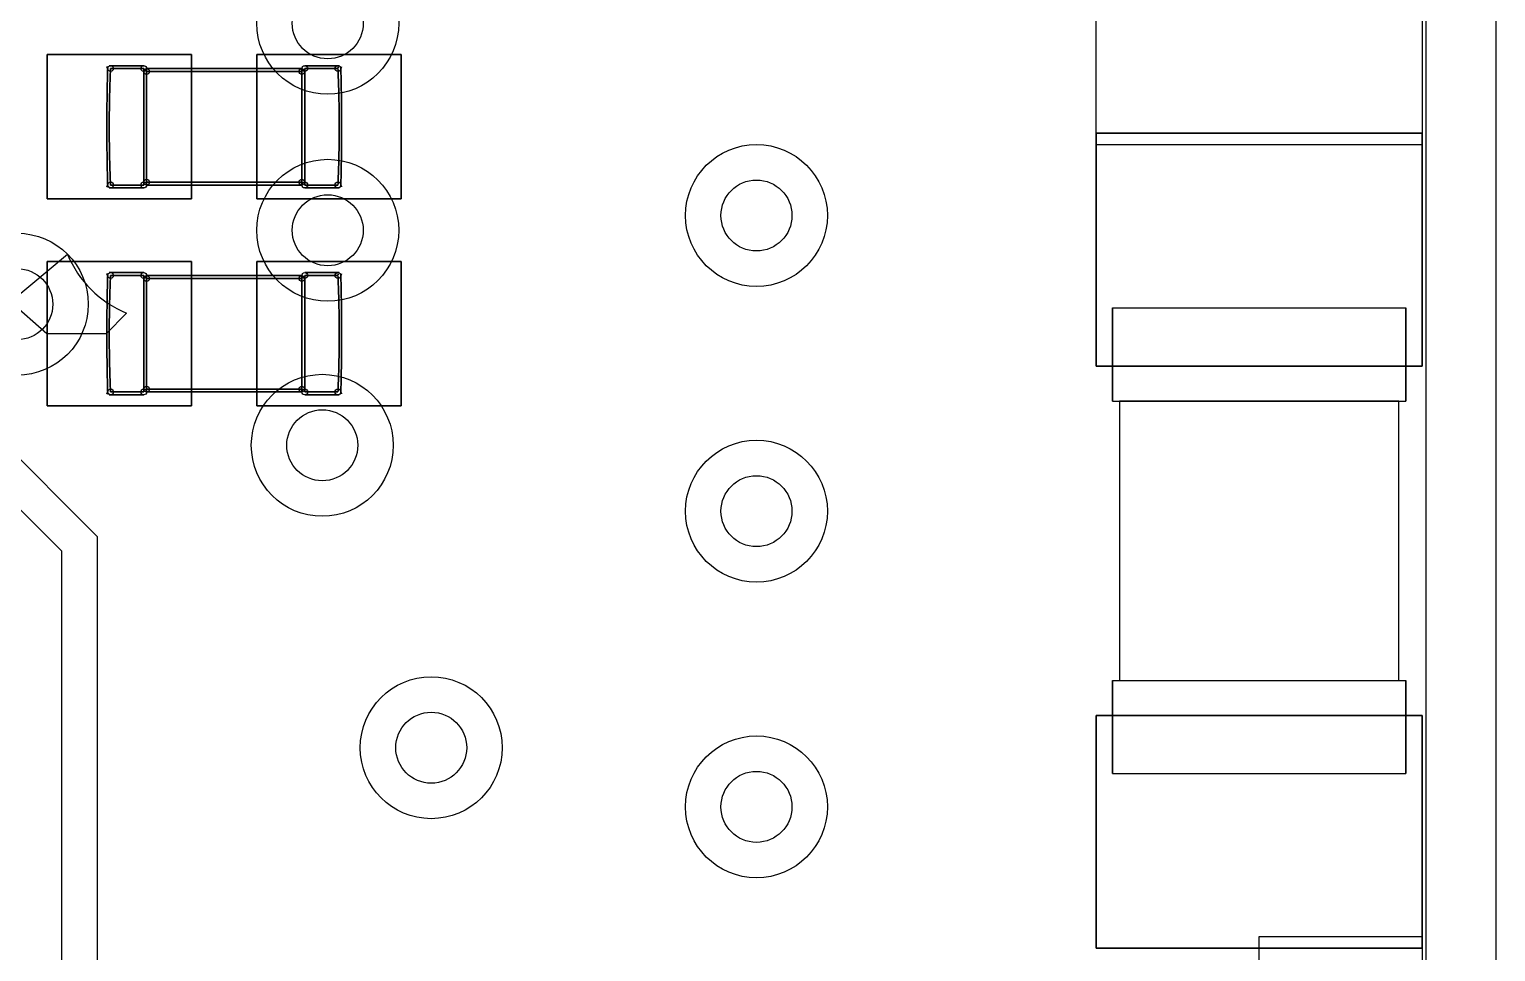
# Model space of a CAD drawing. Extents: x -14 to 27.9, y 0 to 17.8.
# Drawn here: x 21.64 to 27.94, y 7.12 to 11.09 of the extents above; entities that cross this region are included whole.
import ezdxf

# ---------------------------------------------------------------- set-up
doc = ezdxf.new("R2010")
doc.units = 0
doc.header["$MEASUREMENT"] = 0
doc.layers.add('Feature', color=7, linetype='CONTINUOUS')

msp = doc.modelspace()

# ---------------------------------------------------------------- linework, layer by layer
at = {"layer": 'Feature'}
for p, q in [((27.94, 17.78), (27.94, 0)), ((27.94, 17.78, -1.96192), (27.94, 0, -1.96192)), ((27.94, 17.78), (27.94, 0)), ((27.94, 17.78, -1.96192), (27.94, 0, -1.96192)), ((27.64, 17.48, 0.000305), (27.64, 0.3, 0.000305)), ((27.64, 17.48, -1.96222), (27.64, 0.3, -1.96222)), ((16.6685, 14.1732, -1.96222), (21.9334, 8.9083, -1.96222)), ((21.781, 8.8451, -1.96222), (16.6053, 14.0208, -1.96222)), ((26.224, 10.59, 0.000305), (26.224, 11.99, 0.000305)), ((27.624, 11.99, 0.000305), (27.624, 10.59, 0.000305)), ((21.719, 10.978, 0.000305), (22.339, 10.978, 0.000305)), ((21.719, 10.358, 0.000305), (21.719, 10.978, 0.000305)), ((21.719, 10.358, 0.000305), (21.719, 10.978, 0.000305)), ((21.719, 10.978, 0.001305), (21.719, 10.358, 0.001305)), ((21.719, 10.978, 0.000305), (21.719, 10.978, 0.001305)), ((21.719, 10.978, 0.000305), (22.339, 10.978, 0.000305)), ((21.719, 10.978, 0.000305), (21.719, 10.978, 0.001305)), ((22.339, 10.978, 0.001305), (21.719, 10.978, 0.001305)), ((22.339, 10.978, 0.001305), (21.719, 10.978, 0.001305)), ((21.719, 10.978, 0.001305), (21.719, 10.358, 0.001305)), ((21.719, 10.978, 0.000305), (22.339, 10.978, 0.000305)), ((21.719, 10.358, 0.000305), (21.719, 10.978, 0.000305)), ((22.339, 10.978, 0.000305), (22.339, 10.358, 0.000305)), ((22.339, 10.978, 0.000305), (22.339, 10.358, 0.000305)), ((22.339, 10.978, 0.000305), (22.339, 10.978, 0.001305)), ((22.339, 10.358, 0.001305), (22.339, 10.978, 0.001305)), ((22.339, 10.978, 0.000305), (22.339, 10.978, 0.001305)), ((22.339, 10.358, 0.001305), (22.339, 10.978, 0.001305)), ((22.339, 10.978, 0.000305), (22.339, 10.358, 0.000305)), ((22.619, 10.978, 0.000305), (23.239, 10.978, 0.000305)), ((22.619, 10.358, 0.000305), (22.619, 10.978, 0.000305)), ((22.619, 10.358, 0.000305), (22.619, 10.978, 0.000305)), ((22.619, 10.978, 0.001305), (22.619, 10.358, 0.001305)), ((22.619, 10.978, 0.000305), (22.619, 10.978, 0.001305)), ((22.619, 10.978, 0.000305), (23.239, 10.978, 0.000305)), ((22.619, 10.978, 0.000305), (22.619, 10.978, 0.001305)), ((23.239, 10.978, 0.001305), (22.619, 10.978, 0.001305)), ((23.239, 10.978, 0.001305), (22.619, 10.978, 0.001305)), ((22.619, 10.978, 0.001305), (22.619, 10.358, 0.001305)), ((22.619, 10.978, 0.000305), (23.239, 10.978, 0.000305)), ((22.619, 10.358, 0.000305), (22.619, 10.978, 0.000305)), ((23.239, 10.978, 0.000305), (23.239, 10.358, 0.000305)), ((23.239, 10.978, 0.000305), (23.239, 10.358, 0.000305)), ((23.239, 10.978, 0.000305), (23.239, 10.978, 0.001305)), ((23.239, 10.358, 0.001305), (23.239, 10.978, 0.001305)), ((23.239, 10.978, 0.000305), (23.239, 10.978, 0.001305)), ((23.239, 10.358, 0.001305), (23.239, 10.978, 0.001305)), ((23.239, 10.978, 0.000305), (23.239, 10.358, 0.000305)), ((22.1332, 10.9305, 0.5), (21.9907, 10.9305, 0.5)), ((21.9907, 10.9305), (22.1332, 10.9305)), ((22.1332, 10.9305, 0.5), (21.9907, 10.9305, 0.5)), ((21.9907, 10.9305), (22.1332, 10.9305)), ((22.1332, 10.918, -0.0125), (21.9907, 10.918, -0.0125)), ((21.9907, 10.918, 0.5125), (22.1332, 10.918, 0.5125)), ((21.9907, 10.918, 0.5125), (22.1332, 10.918, 0.5125)), ((22.1332, 10.918, -0.0125), (21.9907, 10.918, -0.0125)), ((22.1332, 10.9305), (22.1332, 10.9305, 0.5)), ((22.1332, 10.9305), (22.1332, 10.9305, 0.5)), ((22.1332, 10.418, -0.0125), (22.1332, 10.918, -0.0125)), ((22.1332, 10.918, 0.5125), (22.1332, 10.418, 0.5125)), ((22.1332, 10.918, 0.5125), (22.1332, 10.418, 0.5125)), ((22.1332, 10.418, -0.0125), (22.1332, 10.918, -0.0125)), ((22.8123, 10.918, 0.0125), (22.1457, 10.918, 0.0125)), ((22.1457, 10.918, 0.4875), (22.1457, 10.918, 0.0125)), ((22.1457, 10.918, 0.4875), (22.8123, 10.918, 0.4875)), ((22.1457, 10.918, 0.4875), (22.1457, 10.918, 0.0125)), ((22.8123, 10.918, 0.0125), (22.1457, 10.918, 0.0125)), ((22.1457, 10.918, 0.4875), (22.8123, 10.918, 0.4875)), ((22.1457, 10.918, 0.5), (22.1457, 10.918)), ((22.1457, 10.418, 0.5), (22.1457, 10.918, 0.5)), ((22.1457, 10.918), (22.1457, 10.418)), ((22.1457, 10.418, 0.5), (22.1457, 10.918, 0.5)), ((22.1457, 10.918, 0.5), (22.1457, 10.918)), ((22.1457, 10.918), (22.1457, 10.418)), ((22.1457, 10.9055), (22.1457, 10.4305)), ((22.1457, 10.9055, 0.5), (22.1457, 10.4305, 0.5)), ((22.8123, 10.9055, 0.5), (22.1457, 10.9055, 0.5)), ((22.1457, 10.9055, 0.5), (22.1457, 10.4305, 0.5)), ((22.1457, 10.9055), (22.1457, 10.4305)), ((22.1457, 10.9055), (22.8123, 10.9055)), ((22.1457, 10.9055), (22.8123, 10.9055)), ((22.8123, 10.9055, 0.5), (22.1457, 10.9055, 0.5)), ((22.8123, 10.918, 0.4875), (22.8123, 10.918, 0.0125)), ((22.8123, 10.918, 0.4875), (22.8123, 10.918, 0.0125)), ((22.8123, 10.918, 0.5), (22.8123, 10.918)), ((22.8123, 10.918), (22.8123, 10.418)), ((22.8123, 10.418, 0.5), (22.8123, 10.918, 0.5)), ((22.8123, 10.418, 0.5), (22.8123, 10.918, 0.5)), ((22.8123, 10.918, 0.5), (22.8123, 10.918)), ((22.8123, 10.918), (22.8123, 10.418)), ((22.8123, 10.4305), (22.8123, 10.9055)), ((22.8123, 10.4305, 0.5), (22.8123, 10.9055, 0.5)), ((22.8123, 10.4305, 0.5), (22.8123, 10.9055, 0.5)), ((22.8123, 10.4305), (22.8123, 10.9055)), ((22.9673, 10.9305), (22.8248, 10.9305)), ((22.8248, 10.9305), (22.8248, 10.9305, 0.5)), ((22.8248, 10.9305, 0.5), (22.9673, 10.9305, 0.5)), ((22.8248, 10.9305, 0.5), (22.9673, 10.9305, 0.5)), ((22.8248, 10.9305), (22.8248, 10.9305, 0.5)), ((22.9673, 10.9305), (22.8248, 10.9305)), ((22.8248, 10.418, -0.0125), (22.8248, 10.918, -0.0125)), ((22.8248, 10.918, -0.0125), (22.9673, 10.918, -0.0125)), ((22.9673, 10.918, 0.5125), (22.8248, 10.918, 0.5125)), ((22.8248, 10.918, 0.5125), (22.8248, 10.418, 0.5125)), ((22.8248, 10.918, 0.5125), (22.8248, 10.418, 0.5125)), ((22.9673, 10.918, 0.5125), (22.8248, 10.918, 0.5125)), ((22.8248, 10.418, -0.0125), (22.8248, 10.918, -0.0125)), ((22.8248, 10.918, -0.0125), (22.9673, 10.918, -0.0125)), ((26.224, 9.64, 0.000305), (26.224, 10.64, 0.000305)), ((26.224, 10.64, 0.000305), (27.624, 10.64, 0.000305)), ((26.224, 10.64, 0.000305), (27.624, 10.64, 0.000305)), ((26.224, 10.64, 0.000305), (26.224, 10.64, 0.001305)), ((27.624, 10.64, 0.001305), (26.224, 10.64, 0.001305)), ((26.224, 9.64, 0.000305), (26.224, 10.64, 0.000305)), ((26.224, 10.64, 0.001305), (26.224, 9.64, 0.001305)), ((26.224, 10.64, 0.000305), (26.224, 10.64, 0.001305)), ((26.224, 10.64, 0.001305), (26.224, 9.64, 0.001305)), ((27.624, 10.64, 0.001305), (26.224, 10.64, 0.001305)), ((26.224, 9.64, 0.000305), (26.224, 10.64, 0.000305)), ((26.224, 10.64, 0.000305), (27.624, 10.64, 0.000305)), ((27.624, 10.59, 0.000305), (26.224, 10.59, 0.000305)), ((27.624, 10.64, 0.000305), (27.624, 9.64, 0.000305)), ((27.624, 10.64, 0.000305), (27.624, 10.64, 0.001305)), ((27.624, 10.64, 0.000305), (27.624, 9.64, 0.000305)), ((27.624, 10.64, 0.000305), (27.624, 10.64, 0.001305)), ((27.624, 9.64, 0.001305), (27.624, 10.64, 0.001305)), ((27.624, 9.64, 0.001305), (27.624, 10.64, 0.001305)), ((27.624, 10.64, 0.000305), (27.624, 9.64, 0.000305)), ((21.9907, 10.418, -0.0125), (22.1332, 10.418, -0.0125)), ((22.1332, 10.418, 0.5125), (21.9907, 10.418, 0.5125)), ((22.1332, 10.418, 0.5125), (21.9907, 10.418, 0.5125)), ((21.9907, 10.418, -0.0125), (22.1332, 10.418, -0.0125)), ((22.1332, 10.4055), (21.9907, 10.4055)), ((21.9907, 10.4055, 0.5), (22.1332, 10.4055, 0.5)), ((21.9907, 10.4055, 0.5), (22.1332, 10.4055, 0.5)), ((22.1332, 10.4055), (21.9907, 10.4055)), ((22.1332, 10.4055, 0.5), (22.1332, 10.4055)), ((22.1332, 10.4055, 0.5), (22.1332, 10.4055)), ((22.1457, 10.4305, 0.5), (22.8123, 10.4305, 0.5)), ((22.8123, 10.4305), (22.1457, 10.4305)), ((22.8123, 10.4305), (22.1457, 10.4305)), ((22.1457, 10.4305, 0.5), (22.8123, 10.4305, 0.5)), ((22.1457, 10.418, 0.4875), (22.1457, 10.418, 0.0125)), ((22.1457, 10.418, 0.4875), (22.1457, 10.418, 0.0125)), ((22.1457, 10.418, 0.0125), (22.8123, 10.418, 0.0125)), ((22.8123, 10.418, 0.4875), (22.1457, 10.418, 0.4875)), ((22.1457, 10.418, 0.0125), (22.8123, 10.418, 0.0125)), ((22.8123, 10.418, 0.4875), (22.1457, 10.418, 0.4875)), ((22.1457, 10.418), (22.1457, 10.418, 0.5)), ((22.1457, 10.418), (22.1457, 10.418, 0.5)), ((22.8123, 10.418, 0.4875), (22.8123, 10.418, 0.0125)), ((22.8123, 10.418, 0.4875), (22.8123, 10.418, 0.0125)), ((22.8123, 10.418), (22.8123, 10.418, 0.5)), ((22.8123, 10.418), (22.8123, 10.418, 0.5)), ((22.9673, 10.418, -0.0125), (22.8248, 10.418, -0.0125)), ((22.8248, 10.418, 0.5125), (22.9673, 10.418, 0.5125)), ((22.8248, 10.418, 0.5125), (22.9673, 10.418, 0.5125)), ((22.9673, 10.418, -0.0125), (22.8248, 10.418, -0.0125)), ((22.9673, 10.4055, 0.5), (22.8248, 10.4055, 0.5)), ((22.8248, 10.4055, 0.5), (22.8248, 10.4055)), ((22.8248, 10.4055), (22.9673, 10.4055)), ((22.8248, 10.4055, 0.5), (22.8248, 10.4055)), ((22.9673, 10.4055, 0.5), (22.8248, 10.4055, 0.5)), ((22.8248, 10.4055), (22.9673, 10.4055)), ((22.339, 10.358, 0.000305), (21.719, 10.358, 0.000305)), ((22.339, 10.358, 0.000305), (21.719, 10.358, 0.000305)), ((21.719, 10.358, 0.001305), (22.339, 10.358, 0.001305)), ((21.719, 10.358, 0.000305), (21.719, 10.358, 0.001305)), ((21.719, 10.358, 0.000305), (21.719, 10.358, 0.001305)), ((21.719, 10.358, 0.001305), (22.339, 10.358, 0.001305)), ((22.339, 10.358, 0.000305), (21.719, 10.358, 0.000305)), ((22.339, 10.358, 0.000305), (22.339, 10.358, 0.001305)), ((22.339, 10.358, 0.000305), (22.339, 10.358, 0.001305)), ((23.239, 10.358, 0.000305), (22.619, 10.358, 0.000305)), ((23.239, 10.358, 0.000305), (22.619, 10.358, 0.000305)), ((22.619, 10.358, 0.001305), (23.239, 10.358, 0.001305)), ((22.619, 10.358, 0.000305), (22.619, 10.358, 0.001305)), ((22.619, 10.358, 0.000305), (22.619, 10.358, 0.001305)), ((22.619, 10.358, 0.001305), (23.239, 10.358, 0.001305)), ((23.239, 10.358, 0.000305), (22.619, 10.358, 0.000305)), ((23.239, 10.358, 0.000305), (23.239, 10.358, 0.001305)), ((23.239, 10.358, 0.000305), (23.239, 10.358, 0.001305)), ((24.9174, 10.287, -1.96192), (24.9174, 10.287)), ((24.9174, 10.287, -1.96192), (24.9174, 10.287)), ((23.0759, 10.2235, -1.96192), (23.0759, 10.2235)), ((23.0759, 10.2235, -1.96192), (23.0759, 10.2235)), ((21.5604, 9.9159, 0.000305), (21.8055, 10.1214, 0.000305)), ((21.719, 10.089, 0.000305), (22.339, 10.089, 0.000305)), ((21.719, 9.469, 0.000305), (21.719, 10.089, 0.000305)), ((21.719, 9.469, 0.000305), (21.719, 10.089, 0.000305)), ((21.719, 10.089, 0.001305), (21.719, 9.469, 0.001305)), ((21.719, 10.089, 0.000305), (21.719, 10.089, 0.001305)), ((21.719, 10.089, 0.000305), (22.339, 10.089, 0.000305)), ((21.719, 10.089, 0.000305), (21.719, 10.089, 0.001305)), ((22.339, 10.089, 0.001305), (21.719, 10.089, 0.001305)), ((22.339, 10.089, 0.001305), (21.719, 10.089, 0.001305)), ((21.719, 10.089, 0.001305), (21.719, 9.469, 0.001305)), ((21.719, 10.089, 0.000305), (22.339, 10.089, 0.000305)), ((21.719, 9.469, 0.000305), (21.719, 10.089, 0.000305)), ((22.339, 10.089, 0.000305), (22.339, 9.469, 0.000305)), ((22.339, 10.089, 0.000305), (22.339, 9.469, 0.000305)), ((22.339, 10.089, 0.000305), (22.339, 10.089, 0.001305)), ((22.339, 9.469, 0.001305), (22.339, 10.089, 0.001305)), ((22.339, 10.089, 0.000305), (22.339, 10.089, 0.001305)), ((22.339, 9.469, 0.001305), (22.339, 10.089, 0.001305)), ((22.339, 10.089, 0.000305), (22.339, 9.469, 0.000305)), ((22.619, 10.089, 0.000305), (23.239, 10.089, 0.000305)), ((22.619, 9.469, 0.000305), (22.619, 10.089, 0.000305)), ((22.619, 9.469, 0.000305), (22.619, 10.089, 0.000305)), ((22.619, 10.089, 0.001305), (22.619, 9.469, 0.001305)), ((22.619, 10.089, 0.000305), (22.619, 10.089, 0.001305)), ((22.619, 10.089, 0.000305), (23.239, 10.089, 0.000305)), ((22.619, 10.089, 0.000305), (22.619, 10.089, 0.001305)), ((23.239, 10.089, 0.001305), (22.619, 10.089, 0.001305)), ((23.239, 10.089, 0.001305), (22.619, 10.089, 0.001305)), ((22.619, 10.089, 0.001305), (22.619, 9.469, 0.001305)), ((22.619, 10.089, 0.000305), (23.239, 10.089, 0.000305)), ((22.619, 9.469, 0.000305), (22.619, 10.089, 0.000305)), ((23.239, 10.089, 0.000305), (23.239, 9.469, 0.000305)), ((23.239, 10.089, 0.000305), (23.239, 9.469, 0.000305)), ((23.239, 10.089, 0.000305), (23.239, 10.089, 0.001305)), ((23.239, 9.469, 0.001305), (23.239, 10.089, 0.001305)), ((23.239, 10.089, 0.000305), (23.239, 10.089, 0.001305)), ((23.239, 9.469, 0.001305), (23.239, 10.089, 0.001305)), ((23.239, 10.089, 0.000305), (23.239, 9.469, 0.000305)), ((22.1332, 10.0415, 0.5), (21.9907, 10.0415, 0.5)), ((21.9907, 10.0415), (22.1332, 10.0415)), ((22.1332, 10.0415, 0.5), (21.9907, 10.0415, 0.5)), ((21.9907, 10.0415), (22.1332, 10.0415)), ((22.1332, 10.029, -0.0125), (21.9907, 10.029, -0.0125)), ((21.9907, 10.029, 0.5125), (22.1332, 10.029, 0.5125)), ((21.9907, 10.029, 0.5125), (22.1332, 10.029, 0.5125)), ((22.1332, 10.029, -0.0125), (21.9907, 10.029, -0.0125)), ((22.1332, 10.0415), (22.1332, 10.0415, 0.5)), ((22.1332, 10.0415), (22.1332, 10.0415, 0.5)), ((22.1332, 9.529, -0.0125), (22.1332, 10.029, -0.0125)), ((22.1332, 10.029, 0.5125), (22.1332, 9.529, 0.5125)), ((22.1332, 10.029, 0.5125), (22.1332, 9.529, 0.5125)), ((22.1332, 9.529, -0.0125), (22.1332, 10.029, -0.0125)), ((22.8123, 10.029, 0.0125), (22.1457, 10.029, 0.0125)), ((22.1457, 10.029, 0.4875), (22.1457, 10.029, 0.0125)), ((22.1457, 10.029, 0.4875), (22.8123, 10.029, 0.4875)), ((22.1457, 10.029, 0.4875), (22.1457, 10.029, 0.0125)), ((22.8123, 10.029, 0.0125), (22.1457, 10.029, 0.0125)), ((22.1457, 10.029, 0.4875), (22.8123, 10.029, 0.4875)), ((22.1457, 10.029, 0.5), (22.1457, 10.029)), ((22.1457, 9.529, 0.5), (22.1457, 10.029, 0.5)), ((22.1457, 10.029), (22.1457, 9.529)), ((22.1457, 9.529, 0.5), (22.1457, 10.029, 0.5)), ((22.1457, 10.029, 0.5), (22.1457, 10.029)), ((22.1457, 10.029), (22.1457, 9.529)), ((22.1457, 10.0165), (22.1457, 9.5415)), ((22.1457, 10.0165, 0.5), (22.1457, 9.5415, 0.5)), ((22.8123, 10.0165, 0.5), (22.1457, 10.0165, 0.5)), ((22.1457, 10.0165, 0.5), (22.1457, 9.5415, 0.5)), ((22.1457, 10.0165), (22.1457, 9.5415)), ((22.1457, 10.0165), (22.8123, 10.0165)), ((22.1457, 10.0165), (22.8123, 10.0165)), ((22.8123, 10.0165, 0.5), (22.1457, 10.0165, 0.5)), ((22.8123, 10.029, 0.4875), (22.8123, 10.029, 0.0125)), ((22.8123, 10.029, 0.4875), (22.8123, 10.029, 0.0125)), ((22.8123, 10.029, 0.5), (22.8123, 10.029)), ((22.8123, 10.029), (22.8123, 9.529)), ((22.8123, 9.529, 0.5), (22.8123, 10.029, 0.5)), ((22.8123, 9.529, 0.5), (22.8123, 10.029, 0.5)), ((22.8123, 10.029, 0.5), (22.8123, 10.029)), ((22.8123, 10.029), (22.8123, 9.529)), ((22.8123, 9.5415), (22.8123, 10.0165)), ((22.8123, 9.5415, 0.5), (22.8123, 10.0165, 0.5)), ((22.8123, 9.5415, 0.5), (22.8123, 10.0165, 0.5)), ((22.8123, 9.5415), (22.8123, 10.0165)), ((22.9673, 10.0415), (22.8248, 10.0415)), ((22.8248, 10.0415), (22.8248, 10.0415, 0.5)), ((22.8248, 10.0415, 0.5), (22.9673, 10.0415, 0.5)), ((22.8248, 10.0415, 0.5), (22.9673, 10.0415, 0.5)), ((22.8248, 10.0415), (22.8248, 10.0415, 0.5)), ((22.9673, 10.0415), (22.8248, 10.0415)), ((22.8248, 9.529, -0.0125), (22.8248, 10.029, -0.0125)), ((22.8248, 10.029, -0.0125), (22.9673, 10.029, -0.0125)), ((22.9673, 10.029, 0.5125), (22.8248, 10.029, 0.5125)), ((22.8248, 10.029, 0.5125), (22.8248, 9.529, 0.5125)), ((22.8248, 10.029, 0.5125), (22.8248, 9.529, 0.5125)), ((22.9673, 10.029, 0.5125), (22.8248, 10.029, 0.5125)), ((22.8248, 9.529, -0.0125), (22.8248, 10.029, -0.0125)), ((22.8248, 10.029, -0.0125), (22.9673, 10.029, -0.0125)), ((21.717, 9.779, 0.000305), (21.5604, 9.9159, 0.000305)), ((21.7424, 9.906, -1.96192), (21.7424, 9.906)), ((21.7424, 9.906, -1.96192), (21.7424, 9.906)), ((26.294, 9.49, -0.03), (26.294, 9.89, -0.03)), ((26.294, 9.89, -0.03), (27.554, 9.89, -0.03)), ((26.294, 9.89, 0.43), (27.554, 9.89, 0.43)), ((26.294, 9.89, 0.43), (26.294, 9.49, 0.43)), ((26.294, 9.89, 0.43), (26.294, 9.49, 0.43)), ((26.294, 9.89, -0.03), (26.294, 9.89, 0.43)), ((26.294, 9.49, -0.03), (26.294, 9.89, -0.03)), ((26.294, 9.89, -0.03), (27.554, 9.89, -0.03)), ((26.294, 9.89, -0.03), (26.294, 9.89, 0.43)), ((26.294, 9.89, 0.43), (27.554, 9.89, 0.43)), ((27.554, 9.49, -0.03), (27.554, 9.89, -0.03)), ((27.554, 9.89, 0.43), (27.554, 9.49, 0.43)), ((27.554, 9.49, -0.03), (27.554, 9.89, -0.03)), ((27.554, 9.89, -0.03), (27.554, 9.89, 0.43)), ((27.554, 9.89, 0.43), (27.554, 9.49, 0.43)), ((27.554, 9.89, -0.03), (27.554, 9.89, 0.43)), ((22.0597, 9.8674, 0.000305), (21.9713, 9.779, 0.000305)), ((21.9713, 9.779, 0.000305), (21.717, 9.779, 0.000305)), ((27.624, 9.64, 0.000305), (26.224, 9.64, 0.000305)), ((27.624, 9.64, 0.000305), (26.224, 9.64, 0.000305)), ((26.224, 9.64, 0.001305), (27.624, 9.64, 0.001305)), ((26.224, 9.64, 0.000305), (26.224, 9.64, 0.001305)), ((26.224, 9.64, 0.000305), (26.224, 9.64, 0.001305)), ((26.224, 9.64, 0.001305), (27.624, 9.64, 0.001305)), ((27.624, 9.64, 0.000305), (26.224, 9.64, 0.000305)), ((27.624, 9.64, 0.000305), (27.624, 9.64, 0.001305)), ((27.624, 9.64, 0.000305), (27.624, 9.64, 0.001305)), ((21.9907, 9.529, -0.0125), (22.1332, 9.529, -0.0125)), ((22.1332, 9.529, 0.5125), (21.9907, 9.529, 0.5125)), ((22.1332, 9.529, 0.5125), (21.9907, 9.529, 0.5125)), ((21.9907, 9.529, -0.0125), (22.1332, 9.529, -0.0125)), ((22.1332, 9.5165), (21.9907, 9.5165)), ((21.9907, 9.5165, 0.5), (22.1332, 9.5165, 0.5)), ((21.9907, 9.5165, 0.5), (22.1332, 9.5165, 0.5)), ((22.1332, 9.5165), (21.9907, 9.5165)), ((22.1332, 9.5165, 0.5), (22.1332, 9.5165)), ((22.1332, 9.5165, 0.5), (22.1332, 9.5165)), ((22.1457, 9.5415, 0.5), (22.8123, 9.5415, 0.5)), ((22.8123, 9.5415), (22.1457, 9.5415)), ((22.8123, 9.5415), (22.1457, 9.5415)), ((22.1457, 9.5415, 0.5), (22.8123, 9.5415, 0.5)), ((22.1457, 9.529, 0.4875), (22.1457, 9.529, 0.0125)), ((22.1457, 9.529, 0.4875), (22.1457, 9.529, 0.0125)), ((22.1457, 9.529, 0.0125), (22.8123, 9.529, 0.0125)), ((22.8123, 9.529, 0.4875), (22.1457, 9.529, 0.4875)), ((22.1457, 9.529, 0.0125), (22.8123, 9.529, 0.0125)), ((22.8123, 9.529, 0.4875), (22.1457, 9.529, 0.4875)), ((22.1457, 9.529), (22.1457, 9.529, 0.5)), ((22.1457, 9.529), (22.1457, 9.529, 0.5)), ((22.8123, 9.529, 0.4875), (22.8123, 9.529, 0.0125)), ((22.8123, 9.529, 0.4875), (22.8123, 9.529, 0.0125)), ((22.8123, 9.529), (22.8123, 9.529, 0.5)), ((22.8123, 9.529), (22.8123, 9.529, 0.5)), ((22.9673, 9.529, -0.0125), (22.8248, 9.529, -0.0125)), ((22.8248, 9.529, 0.5125), (22.9673, 9.529, 0.5125)), ((22.8248, 9.529, 0.5125), (22.9673, 9.529, 0.5125)), ((22.9673, 9.529, -0.0125), (22.8248, 9.529, -0.0125)), ((22.9673, 9.5165, 0.5), (22.8248, 9.5165, 0.5)), ((22.8248, 9.5165, 0.5), (22.8248, 9.5165)), ((22.8248, 9.5165), (22.9673, 9.5165)), ((22.8248, 9.5165, 0.5), (22.8248, 9.5165)), ((22.9673, 9.5165, 0.5), (22.8248, 9.5165, 0.5)), ((22.8248, 9.5165), (22.9673, 9.5165)), ((22.339, 9.469, 0.000305), (21.719, 9.469, 0.000305)), ((22.339, 9.469, 0.000305), (21.719, 9.469, 0.000305)), ((21.719, 9.469, 0.001305), (22.339, 9.469, 0.001305)), ((21.719, 9.469, 0.000305), (21.719, 9.469, 0.001305)), ((21.719, 9.469, 0.000305), (21.719, 9.469, 0.001305)), ((21.719, 9.469, 0.001305), (22.339, 9.469, 0.001305)), ((22.339, 9.469, 0.000305), (21.719, 9.469, 0.000305)), ((22.339, 9.469, 0.000305), (22.339, 9.469, 0.001305)), ((22.339, 9.469, 0.000305), (22.339, 9.469, 0.001305)), ((23.239, 9.469, 0.000305), (22.619, 9.469, 0.000305)), ((23.239, 9.469, 0.000305), (22.619, 9.469, 0.000305)), ((22.619, 9.469, 0.001305), (23.239, 9.469, 0.001305)), ((22.619, 9.469, 0.000305), (22.619, 9.469, 0.001305)), ((22.619, 9.469, 0.000305), (22.619, 9.469, 0.001305)), ((22.619, 9.469, 0.001305), (23.239, 9.469, 0.001305)), ((23.239, 9.469, 0.000305), (22.619, 9.469, 0.000305)), ((23.239, 9.469, 0.000305), (23.239, 9.469, 0.001305)), ((23.239, 9.469, 0.000305), (23.239, 9.469, 0.001305)), ((26.294, 9.49, -0.03), (27.554, 9.49, -0.03)), ((26.294, 9.49, 0.43), (27.554, 9.49, 0.43)), ((26.294, 9.49, 0.43), (27.554, 9.49, 0.43)), ((26.294, 9.49, 0.43), (26.294, 9.49, -0.03)), ((26.294, 9.49, -0.03), (27.554, 9.49, -0.03)), ((26.294, 9.49, 0.43), (26.294, 9.49, -0.03)), ((26.324, 9.49, 0.4), (26.324, 8.29, 0.4)), ((26.324, 9.49, 0), (26.324, 9.49, 0.4)), ((26.324, 9.49, 0), (26.324, 8.29, 0)), ((26.324, 9.49, 0.4), (26.324, 8.29, 0.4)), ((27.524, 9.49, 0.4), (26.324, 9.49, 0.4)), ((26.324, 9.49, 0), (26.324, 8.29, 0)), ((27.524, 9.49, 0), (26.324, 9.49, 0)), ((27.524, 9.49, 0.4), (26.324, 9.49, 0.4)), ((27.524, 9.49, 0), (26.324, 9.49, 0)), ((26.324, 9.49, 0), (26.324, 9.49, 0.4)), ((27.524, 8.29, 0), (27.524, 9.49, 0)), ((27.524, 9.49, 0.4), (27.524, 9.49, 0)), ((27.524, 8.29, 0.4), (27.524, 9.49, 0.4)), ((27.524, 8.29, 0.4), (27.524, 9.49, 0.4)), ((27.524, 8.29, 0), (27.524, 9.49, 0)), ((27.524, 9.49, 0.4), (27.524, 9.49, 0)), ((27.554, 9.49, 0.43), (27.554, 9.49, -0.03)), ((27.554, 9.49, 0.43), (27.554, 9.49, -0.03)), ((23.0524, 9.3, -1.96192), (23.0524, 9.3)), ((23.0524, 9.3, -1.96192), (23.0524, 9.3)), ((24.9174, 9.017, -1.96192), (24.9174, 9.017)), ((24.9174, 9.017, -1.96192), (24.9174, 9.017)), ((21.9334, 8.9083, -1.96222), (21.9334, 5.08, -1.96222)), ((21.781, 5.08, -1.96222), (21.781, 8.8451, -1.96222)), ((26.294, 7.89, -0.03), (26.294, 8.29, -0.03)), ((26.294, 8.29, -0.03), (27.554, 8.29, -0.03)), ((26.294, 8.29, -0.03), (27.554, 8.29, -0.03)), ((26.294, 8.29, -0.03), (26.294, 8.29, 0.43)), ((26.294, 8.29, 0.43), (27.554, 8.29, 0.43)), ((26.294, 8.29, 0.43), (27.554, 8.29, 0.43)), ((26.294, 8.29, 0.43), (26.294, 7.89, 0.43)), ((26.294, 8.29, -0.03), (26.294, 8.29, 0.43)), ((26.294, 7.89, -0.03), (26.294, 8.29, -0.03)), ((26.294, 8.29, 0.43), (26.294, 7.89, 0.43)), ((26.324, 8.29, 0.4), (26.324, 8.29, 0)), ((26.324, 8.29, 0.4), (27.524, 8.29, 0.4)), ((26.324, 8.29, 0), (27.524, 8.29, 0)), ((26.324, 8.29, 0.4), (27.524, 8.29, 0.4)), ((26.324, 8.29, 0.4), (26.324, 8.29, 0)), ((26.324, 8.29, 0), (27.524, 8.29, 0)), ((27.524, 8.29, 0), (27.524, 8.29, 0.4)), ((27.524, 8.29, 0), (27.524, 8.29, 0.4)), ((27.554, 7.89, -0.03), (27.554, 8.29, -0.03)), ((27.554, 8.29, -0.03), (27.554, 8.29, 0.43)), ((27.554, 8.29, 0.43), (27.554, 7.89, 0.43)), ((27.554, 8.29, 0.43), (27.554, 7.89, 0.43)), ((27.554, 7.89, -0.03), (27.554, 8.29, -0.03)), ((27.554, 8.29, -0.03), (27.554, 8.29, 0.43)), ((26.224, 7.14, 0.000305), (26.224, 8.14, 0.000305)), ((26.224, 8.14, 0.000305), (27.624, 8.14, 0.000305)), ((26.224, 8.14, 0.000305), (27.624, 8.14, 0.000305)), ((26.224, 8.14, 0.000305), (26.224, 8.14, 0.001305)), ((27.624, 8.14, 0.001305), (26.224, 8.14, 0.001305)), ((26.224, 7.14, 0.000305), (26.224, 8.14, 0.000305)), ((26.224, 8.14, 0.001305), (26.224, 7.14, 0.001305)), ((26.224, 8.14, 0.000305), (26.224, 8.14, 0.001305)), ((26.224, 8.14, 0.001305), (26.224, 7.14, 0.001305)), ((27.624, 8.14, 0.001305), (26.224, 8.14, 0.001305)), ((26.224, 7.14, 0.000305), (26.224, 8.14, 0.000305)), ((26.224, 8.14, 0.000305), (27.624, 8.14, 0.000305)), ((27.624, 8.14, 0.000305), (27.624, 7.14, 0.000305)), ((27.624, 8.14, 0.000305), (27.624, 8.14, 0.001305)), ((27.624, 8.14, 0.000305), (27.624, 7.14, 0.000305)), ((27.624, 8.14, 0.000305), (27.624, 8.14, 0.001305)), ((27.624, 7.14, 0.001305), (27.624, 8.14, 0.001305)), ((27.624, 7.14, 0.001305), (27.624, 8.14, 0.001305)), ((27.624, 8.14, 0.000305), (27.624, 7.14, 0.000305)), ((23.5204, 8.001, -1.96192), (23.5204, 8.001)), ((23.5204, 8.001, -1.96192), (23.5204, 8.001)), ((26.294, 7.89, -0.03), (27.554, 7.89, -0.03)), ((26.294, 7.89, 0.43), (27.554, 7.89, 0.43)), ((26.294, 7.89, 0.43), (26.294, 7.89, -0.03)), ((26.294, 7.89, 0.43), (27.554, 7.89, 0.43)), ((26.294, 7.89, 0.43), (26.294, 7.89, -0.03)), ((26.294, 7.89, -0.03), (27.554, 7.89, -0.03)), ((27.554, 7.89, 0.43), (27.554, 7.89, -0.03)), ((27.554, 7.89, 0.43), (27.554, 7.89, -0.03)), ((24.9174, 7.747, -1.96192), (24.9174, 7.747)), ((24.9174, 7.747, -1.96192), (24.9174, 7.747)), ((26.924, 6.99, 0.000305), (26.924, 7.19, 0.000305)), ((26.924, 7.19, 0.000305), (27.624, 7.19, 0.000305)), ((27.624, 7.19, 0.000305), (27.624, 6.99, 0.000305)), ((27.624, 7.14, 0.000305), (26.224, 7.14, 0.000305)), ((27.624, 7.14, 0.000305), (26.224, 7.14, 0.000305)), ((26.224, 7.14, 0.001305), (27.624, 7.14, 0.001305)), ((26.224, 7.14, 0.000305), (26.224, 7.14, 0.001305)), ((26.224, 7.14, 0.000305), (26.224, 7.14, 0.001305)), ((26.224, 7.14, 0.001305), (27.624, 7.14, 0.001305)), ((27.624, 7.14, 0.000305), (26.224, 7.14, 0.000305)), ((26.924, 7.14, 0.000305), (27.624, 7.14, 0.000305)), ((26.924, 4.89, 0.000305), (26.924, 7.14, 0.000305)), ((27.624, 7.14, 0.000305), (27.624, 4.89, 0.000305)), ((27.624, 7.14, 0.000305), (27.624, 7.14, 0.001305)), ((27.624, 7.14, 0.000305), (27.624, 7.14, 0.001305))]:
    msp.add_line(p, q, dxfattribs=at)
for centre, radius in [((22.9235, 11.1125), 0.3048), ((22.9235, 11.1125), 0.1524), ((22.9235, 11.1125), 0.1524), ((22.9235, 11.1125), 0.1524), ((22.9235, 11.1125), 0.1524), ((21.9907, 10.918), 0.0125), ((21.9907, 10.918), 0.0125), ((21.9907, 10.918), 0.0125), ((21.9907, 10.918), 0.0125), ((21.9907, 10.918), 0.0125), ((21.9907, 10.918), 0.0125), ((21.9907, 10.918), 0.0125), ((21.9907, 10.918), 0.0125), ((21.9907, 10.918), 0.0125), ((21.9907, 10.918), 0.0125), ((21.9907, 10.918), 0.0125), ((21.9907, 10.918), 0.0125), ((22.1332, 10.918), 0.0125), ((22.1332, 10.918), 0.0125), ((22.1332, 10.918), 0.0125), ((22.1332, 10.918), 0.0125), ((22.1332, 10.918), 0.0125), ((22.1332, 10.918), 0.0125), ((22.1332, 10.918), 0.0125), ((22.1332, 10.918), 0.0125), ((22.1332, 10.918), 0.0125), ((22.1332, 10.918), 0.0125), ((22.1332, 10.918), 0.0125), ((22.1332, 10.918), 0.0125), ((22.1457, 10.9055), 0.0125), ((22.1457, 10.9055), 0.0125), ((22.1457, 10.9055), 0.0125), ((22.1457, 10.9055), 0.0125), ((22.8123, 10.9055), 0.0125), ((22.8123, 10.9055), 0.0125), ((22.8123, 10.9055), 0.0125), ((22.8123, 10.9055), 0.0125), ((22.8248, 10.918), 0.0125), ((22.8248, 10.918), 0.0125), ((22.8248, 10.918), 0.0125), ((22.8248, 10.918), 0.0125), ((22.8248, 10.918), 0.0125), ((22.8248, 10.918), 0.0125), ((22.8248, 10.918), 0.0125), ((22.8248, 10.918), 0.0125), ((22.8248, 10.918), 0.0125), ((22.8248, 10.918), 0.0125), ((22.8248, 10.918), 0.0125), ((22.8248, 10.918), 0.0125), ((22.9673, 10.918), 0.0125), ((22.9673, 10.918), 0.0125), ((22.9673, 10.918), 0.0125), ((22.9673, 10.918), 0.0125), ((22.9673, 10.918), 0.0125), ((22.9673, 10.918), 0.0125), ((22.9673, 10.918), 0.0125), ((22.9673, 10.918), 0.0125), ((22.9673, 10.918), 0.0125), ((22.9673, 10.918), 0.0125), ((22.9673, 10.918), 0.0125), ((22.9673, 10.918), 0.0125), ((24.765, 10.287), 0.3048), ((22.9235, 10.2235), 0.3048), ((21.9907, 10.418), 0.0125), ((21.9907, 10.418), 0.0125), ((21.9907, 10.418), 0.0125), ((21.9907, 10.418), 0.0125), ((21.9907, 10.418), 0.0125), ((21.9907, 10.418), 0.0125), ((21.9907, 10.418), 0.0125), ((21.9907, 10.418), 0.0125), ((21.9907, 10.418), 0.0125), ((21.9907, 10.418), 0.0125), ((21.9907, 10.418), 0.0125), ((21.9907, 10.418), 0.0125), ((22.1332, 10.418), 0.0125), ((22.1332, 10.418), 0.0125), ((22.1332, 10.418), 0.0125), ((22.1332, 10.418), 0.0125), ((22.1332, 10.418), 0.0125), ((22.1332, 10.418), 0.0125), ((22.1332, 10.418), 0.0125), ((22.1332, 10.418), 0.0125), ((22.1332, 10.418), 0.0125), ((22.1332, 10.418), 0.0125), ((22.1332, 10.418), 0.0125), ((22.1332, 10.418), 0.0125), ((22.1457, 10.4305), 0.0125), ((22.1457, 10.4305), 0.0125), ((22.1457, 10.4305), 0.0125), ((22.1457, 10.4305), 0.0125), ((22.8123, 10.4305), 0.0125), ((22.8123, 10.4305), 0.0125), ((22.8123, 10.4305), 0.0125), ((22.8123, 10.4305), 0.0125), ((22.8248, 10.418), 0.0125), ((22.8248, 10.418), 0.0125), ((22.8248, 10.418), 0.0125), ((22.8248, 10.418), 0.0125), ((22.8248, 10.418), 0.0125), ((22.8248, 10.418), 0.0125), ((22.8248, 10.418), 0.0125), ((22.8248, 10.418), 0.0125), ((22.8248, 10.418), 0.0125), ((22.8248, 10.418), 0.0125), ((22.8248, 10.418), 0.0125), ((22.8248, 10.418), 0.0125), ((22.9673, 10.418), 0.0125), ((22.9673, 10.418), 0.0125), ((22.9673, 10.418), 0.0125), ((22.9673, 10.418), 0.0125), ((22.9673, 10.418), 0.0125), ((22.9673, 10.418), 0.0125), ((22.9673, 10.418), 0.0125), ((22.9673, 10.418), 0.0125), ((22.9673, 10.418), 0.0125), ((22.9673, 10.418), 0.0125), ((22.9673, 10.418), 0.0125), ((22.9673, 10.418), 0.0125), ((24.765, 10.287), 0.1524), ((24.765, 10.287), 0.1524), ((24.765, 10.287), 0.1524), ((24.765, 10.287), 0.1524), ((22.9235, 10.2235), 0.1524), ((22.9235, 10.2235), 0.1524), ((22.9235, 10.2235), 0.1524), ((22.9235, 10.2235), 0.1524), ((21.59, 9.906), 0.3048), ((21.59, 9.906), 0.1524), ((21.59, 9.906), 0.1524), ((21.59, 9.906), 0.1524), ((21.59, 9.906), 0.1524), ((21.9907, 10.029), 0.0125), ((21.9907, 10.029), 0.0125), ((21.9907, 10.029), 0.0125), ((21.9907, 10.029), 0.0125), ((21.9907, 10.029), 0.0125), ((21.9907, 10.029), 0.0125), ((21.9907, 10.029), 0.0125), ((21.9907, 10.029), 0.0125), ((21.9907, 10.029), 0.0125), ((21.9907, 10.029), 0.0125), ((21.9907, 10.029), 0.0125), ((21.9907, 10.029), 0.0125), ((22.1332, 10.029), 0.0125), ((22.1332, 10.029), 0.0125), ((22.1332, 10.029), 0.0125), ((22.1332, 10.029), 0.0125), ((22.1332, 10.029), 0.0125), ((22.1332, 10.029), 0.0125), ((22.1332, 10.029), 0.0125), ((22.1332, 10.029), 0.0125), ((22.1332, 10.029), 0.0125), ((22.1332, 10.029), 0.0125), ((22.1332, 10.029), 0.0125), ((22.1332, 10.029), 0.0125), ((22.1457, 10.0165), 0.0125), ((22.1457, 10.0165), 0.0125), ((22.1457, 10.0165), 0.0125), ((22.1457, 10.0165), 0.0125), ((22.8123, 10.0165), 0.0125), ((22.8123, 10.0165), 0.0125), ((22.8123, 10.0165), 0.0125), ((22.8123, 10.0165), 0.0125), ((22.8248, 10.029), 0.0125), ((22.8248, 10.029), 0.0125), ((22.8248, 10.029), 0.0125), ((22.8248, 10.029), 0.0125), ((22.8248, 10.029), 0.0125), ((22.8248, 10.029), 0.0125), ((22.8248, 10.029), 0.0125), ((22.8248, 10.029), 0.0125), ((22.8248, 10.029), 0.0125), ((22.8248, 10.029), 0.0125), ((22.8248, 10.029), 0.0125), ((22.8248, 10.029), 0.0125), ((22.9673, 10.029), 0.0125), ((22.9673, 10.029), 0.0125), ((22.9673, 10.029), 0.0125), ((22.9673, 10.029), 0.0125), ((22.9673, 10.029), 0.0125), ((22.9673, 10.029), 0.0125), ((22.9673, 10.029), 0.0125), ((22.9673, 10.029), 0.0125), ((22.9673, 10.029), 0.0125), ((22.9673, 10.029), 0.0125), ((22.9673, 10.029), 0.0125), ((22.9673, 10.029), 0.0125), ((22.9, 9.3), 0.3048), ((21.9907, 9.529), 0.0125), ((21.9907, 9.529), 0.0125), ((21.9907, 9.529), 0.0125), ((21.9907, 9.529), 0.0125), ((21.9907, 9.529), 0.0125), ((21.9907, 9.529), 0.0125), ((21.9907, 9.529), 0.0125), ((21.9907, 9.529), 0.0125), ((21.9907, 9.529), 0.0125), ((21.9907, 9.529), 0.0125), ((21.9907, 9.529), 0.0125), ((21.9907, 9.529), 0.0125), ((22.1332, 9.529), 0.0125), ((22.1332, 9.529), 0.0125), ((22.1332, 9.529), 0.0125), ((22.1332, 9.529), 0.0125), ((22.1332, 9.529), 0.0125), ((22.1332, 9.529), 0.0125), ((22.1332, 9.529), 0.0125), ((22.1332, 9.529), 0.0125), ((22.1332, 9.529), 0.0125), ((22.1332, 9.529), 0.0125), ((22.1332, 9.529), 0.0125), ((22.1332, 9.529), 0.0125), ((22.1457, 9.5415), 0.0125), ((22.1457, 9.5415), 0.0125), ((22.1457, 9.5415), 0.0125), ((22.1457, 9.5415), 0.0125), ((22.8123, 9.5415), 0.0125), ((22.8123, 9.5415), 0.0125), ((22.8123, 9.5415), 0.0125), ((22.8123, 9.5415), 0.0125), ((22.8248, 9.529), 0.0125), ((22.8248, 9.529), 0.0125), ((22.8248, 9.529), 0.0125), ((22.8248, 9.529), 0.0125), ((22.8248, 9.529), 0.0125), ((22.8248, 9.529), 0.0125), ((22.8248, 9.529), 0.0125), ((22.8248, 9.529), 0.0125), ((22.8248, 9.529), 0.0125), ((22.8248, 9.529), 0.0125), ((22.8248, 9.529), 0.0125), ((22.8248, 9.529), 0.0125), ((22.9673, 9.529), 0.0125), ((22.9673, 9.529), 0.0125), ((22.9673, 9.529), 0.0125), ((22.9673, 9.529), 0.0125), ((22.9673, 9.529), 0.0125), ((22.9673, 9.529), 0.0125), ((22.9673, 9.529), 0.0125), ((22.9673, 9.529), 0.0125), ((22.9673, 9.529), 0.0125), ((22.9673, 9.529), 0.0125), ((22.9673, 9.529), 0.0125), ((22.9673, 9.529), 0.0125), ((22.9, 9.3), 0.1524), ((22.9, 9.3), 0.1524), ((22.9, 9.3), 0.1524), ((22.9, 9.3), 0.1524), ((24.765, 9.017), 0.3048), ((24.765, 9.017), 0.1524), ((24.765, 9.017), 0.1524), ((24.765, 9.017), 0.1524), ((24.765, 9.017), 0.1524), ((23.368, 8.001), 0.3048), ((23.368, 8.001), 0.1524), ((23.368, 8.001), 0.1524), ((23.368, 8.001), 0.1524), ((23.368, 8.001), 0.1524), ((24.765, 7.747), 0.3048), ((24.765, 7.747), 0.1524), ((24.765, 7.747), 0.1524), ((24.765, 7.747), 0.1524), ((24.765, 7.747), 0.1524)]:
    msp.add_circle(centre, radius, dxfattribs=at)
for centre, radius, start, end in [((22.9673, 10.918), 0.00559, 45, 90), ((22.9673, 10.918), 0.00559, 45, 90), ((22.9673, 10.918), 0, 90, 0), ((22.9673, 10.918), 0, 90, 0), ((21.9907, 10.418, 0.5), 0.012477, -176.538, -152.065), ((21.9907, 10.418, 0.5), 0.012477, -176.538, -152.065), ((21.9907, 10.418, 0.5), 0.010206, -152.065, -135), ((21.9907, 10.418, 0.5), 0.010206, -152.065, -135), ((22.2375, 10.2996, 0.000305), 0.467327, -157.589, -112.366), ((22.9673, 10.029), 0.00559, 45, 90), ((22.9673, 10.029), 0.00559, 45, 90), ((22.9673, 10.029), 0, 90, 0), ((22.9673, 10.029), 0, 90, 0), ((21.9907, 9.529, 0.5), 0.012477, -176.538, -152.065), ((21.9907, 9.529, 0.5), 0.012477, -176.538, -152.065), ((21.9907, 9.529, 0.5), 0.010206, -152.065, -135), ((21.9907, 9.529, 0.5), 0.010206, -152.065, -135)]:
    msp.add_arc(centre, radius, start, end, dxfattribs=at)
for points in [[(21.9783, 10.9188, -0.000753), (21.9712, 10.9323, 0.25), (21.9783, 10.9188, 0.500753)], [(21.9783, 10.9188, -0.000753), (21.9712, 10.9323, 0.25), (21.9783, 10.9188, 0.500753)], [(21.9783, 10.9188, 0.500753), (21.9712, 10.668, 0.514282), (21.9783, 10.4172, 0.500753)], [(21.9783, 10.4172, -0.000753), (21.9712, 10.668, -0.014282), (21.9783, 10.9188, -0.000753)], [(21.9783, 10.9188, 0.500753), (21.9712, 10.668, 0.514282), (21.9783, 10.4172, 0.500753)], [(21.9783, 10.4172, -0.000753), (21.9712, 10.668, -0.014282), (21.9783, 10.9188, -0.000753)], [(21.9907, 10.9305, 0.5), (21.9794, 10.9305, 0.249995), (21.9907, 10.9305)], [(21.9907, 10.9305, 0.5), (21.9794, 10.9305, 0.249995), (21.9907, 10.9305)], [(21.9907, 10.918, -0.0125), (21.9794, 10.668, -0.0125), (21.9907, 10.418, -0.0125)], [(21.9907, 10.418, 0.5125), (21.9794, 10.668, 0.5125), (21.9907, 10.918, 0.5125)], [(21.9907, 10.418, 0.5125), (21.9794, 10.668, 0.5125), (21.9907, 10.918, 0.5125)], [(21.9907, 10.918, -0.0125), (21.9794, 10.668, -0.0125), (21.9907, 10.418, -0.0125)], [(22.9673, 10.9305, 0.5), (22.9786, 10.9305, 0.249995), (22.9673, 10.9305)], [(22.9673, 10.9305, 0.5), (22.9786, 10.9305, 0.249995), (22.9673, 10.9305)], [(22.9673, 10.918, -0.0125), (22.9786, 10.668, -0.0125), (22.9673, 10.418, -0.0125)], [(22.9673, 10.418, 0.5125), (22.9786, 10.668, 0.5125), (22.9673, 10.918, 0.5125)], [(22.9673, 10.418, 0.5125), (22.9786, 10.668, 0.5125), (22.9673, 10.918, 0.5125)], [(22.9673, 10.918, -0.0125), (22.9786, 10.668, -0.0125), (22.9673, 10.418, -0.0125)], [(22.9797, 10.9188, -0.000753), (22.9868, 10.9323, 0.25), (22.9797, 10.9188, 0.500753)], [(22.9797, 10.9188, -0.000753), (22.9868, 10.9323, 0.25), (22.9797, 10.9188, 0.500753)], [(22.9797, 10.9188, 0.500753), (22.9868, 10.668, 0.514282), (22.9797, 10.4172, 0.500753)], [(22.9797, 10.4172, -0.000753), (22.9868, 10.668, -0.014282), (22.9797, 10.9188, -0.000753)], [(22.9797, 10.9188, 0.500753), (22.9868, 10.668, 0.514282), (22.9797, 10.4172, 0.500753)], [(22.9797, 10.4172, -0.000753), (22.9868, 10.668, -0.014282), (22.9797, 10.9188, -0.000753)], [(21.9783, 10.4172, 0.500753), (21.9712, 10.4037, 0.25), (21.9783, 10.4172, -0.000753)], [(21.9783, 10.4172, 0.500753), (21.9712, 10.4037, 0.25), (21.9783, 10.4172, -0.000753)], [(21.9907, 10.4055), (21.9794, 10.4055, 0.250005), (21.9907, 10.4055, 0.5)], [(21.9907, 10.4055), (21.9794, 10.4055, 0.250005), (21.9907, 10.4055, 0.5)], [(22.9673, 10.4055), (22.9786, 10.4055, 0.250005), (22.9673, 10.4055, 0.5)], [(22.9673, 10.4055), (22.9786, 10.4055, 0.250005), (22.9673, 10.4055, 0.5)], [(22.9797, 10.4172, 0.500753), (22.9868, 10.4037, 0.25), (22.9797, 10.4172, -0.000753)], [(22.9797, 10.4172, 0.500753), (22.9868, 10.4037, 0.25), (22.9797, 10.4172, -0.000753)], [(21.9783, 10.0298, -0.000753), (21.9712, 10.0433, 0.25), (21.9783, 10.0298, 0.500753)], [(21.9783, 10.0298, -0.000753), (21.9712, 10.0433, 0.25), (21.9783, 10.0298, 0.500753)], [(21.9783, 10.0298, 0.500753), (21.9712, 9.779, 0.514282), (21.9783, 9.52825, 0.500753)], [(21.9783, 9.52825, -0.000753), (21.9712, 9.779, -0.014282), (21.9783, 10.0298, -0.000753)], [(21.9783, 10.0298, 0.500753), (21.9712, 9.779, 0.514282), (21.9783, 9.52825, 0.500753)], [(21.9783, 9.52825, -0.000753), (21.9712, 9.779, -0.014282), (21.9783, 10.0298, -0.000753)], [(21.9907, 10.0415, 0.5), (21.9794, 10.0415, 0.249995), (21.9907, 10.0415)], [(21.9907, 10.0415, 0.5), (21.9794, 10.0415, 0.249995), (21.9907, 10.0415)], [(21.9907, 10.029, -0.0125), (21.9794, 9.779, -0.0125), (21.9907, 9.529, -0.0125)], [(21.9907, 9.529, 0.5125), (21.9794, 9.779, 0.5125), (21.9907, 10.029, 0.5125)], [(21.9907, 9.529, 0.5125), (21.9794, 9.779, 0.5125), (21.9907, 10.029, 0.5125)], [(21.9907, 10.029, -0.0125), (21.9794, 9.779, -0.0125), (21.9907, 9.529, -0.0125)], [(22.9673, 10.0415, 0.5), (22.9786, 10.0415, 0.249995), (22.9673, 10.0415)], [(22.9673, 10.0415, 0.5), (22.9786, 10.0415, 0.249995), (22.9673, 10.0415)], [(22.9673, 10.029, -0.0125), (22.9786, 9.779, -0.0125), (22.9673, 9.529, -0.0125)], [(22.9673, 9.529, 0.5125), (22.9786, 9.779, 0.5125), (22.9673, 10.029, 0.5125)], [(22.9673, 9.529, 0.5125), (22.9786, 9.779, 0.5125), (22.9673, 10.029, 0.5125)], [(22.9673, 10.029, -0.0125), (22.9786, 9.779, -0.0125), (22.9673, 9.529, -0.0125)], [(22.9797, 10.0298, -0.000753), (22.9868, 10.0433, 0.25), (22.9797, 10.0298, 0.500753)], [(22.9797, 10.0298, -0.000753), (22.9868, 10.0433, 0.25), (22.9797, 10.0298, 0.500753)], [(22.9797, 10.0298, 0.500753), (22.9868, 9.779, 0.514282), (22.9797, 9.52825, 0.500753)], [(22.9797, 9.52825, -0.000753), (22.9868, 9.779, -0.014282), (22.9797, 10.0298, -0.000753)], [(22.9797, 10.0298, 0.500753), (22.9868, 9.779, 0.514282), (22.9797, 9.52825, 0.500753)], [(22.9797, 9.52825, -0.000753), (22.9868, 9.779, -0.014282), (22.9797, 10.0298, -0.000753)], [(21.9783, 9.52825, 0.500753), (21.9712, 9.51472, 0.25), (21.9783, 9.52825, -0.000753)], [(21.9783, 9.52825, 0.500753), (21.9712, 9.51472, 0.25), (21.9783, 9.52825, -0.000753)], [(21.9907, 9.5165), (21.9794, 9.5165, 0.250005), (21.9907, 9.5165, 0.5)], [(21.9907, 9.5165), (21.9794, 9.5165, 0.250005), (21.9907, 9.5165, 0.5)], [(22.9673, 9.5165), (22.9786, 9.5165, 0.250005), (22.9673, 9.5165, 0.5)], [(22.9673, 9.5165), (22.9786, 9.5165, 0.250005), (22.9673, 9.5165, 0.5)], [(22.9797, 9.52825, 0.500753), (22.9868, 9.51472, 0.25), (22.9797, 9.52825, -0.000753)], [(22.9797, 9.52825, 0.500753), (22.9868, 9.51472, 0.25), (22.9797, 9.52825, -0.000753)]]:
    msp.add_open_spline(points, degree=2, dxfattribs=at)

doc.saveas('drawing.dxf')
